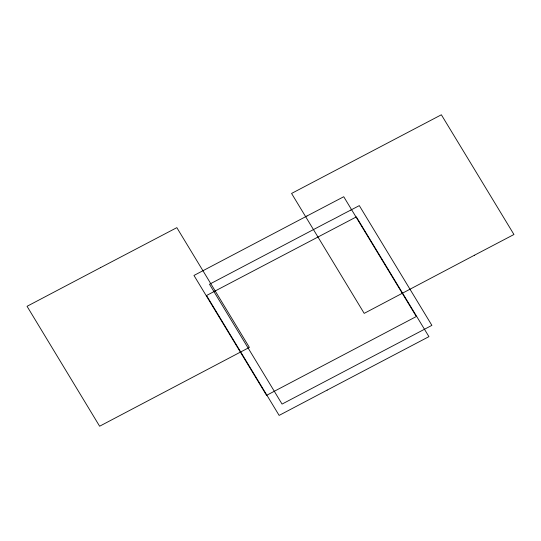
<?xml version="1.0" encoding="UTF-8"?>
<svg xmlns="http://www.w3.org/2000/svg" width="541" height="541" viewBox="0 0 541 541"><rect width="100%" height="100%" fill="white"/><g stroke="black" fill="none" stroke-linecap="round" stroke-linejoin="round"><path stroke-width="0.81" d="M327.177 390.102L279.136 415.4L264.968 392.036A205.654 18.421 62.3 0 0 260.214 384.164L206.534 295.508L356.357 216.894L428.939 336.644L327.177 390.102M350.818 210.064L342.318 214.446A207.514 116.092 -31.2 0 1 333.858 218.956A252.207 141.106 -31.2 0 1 328.177 221.851L209.489 284.248L275.775 393.699A161.603 14.472 62.3 0 0 280.495 401.49L282.071 404.073L431.887 325.364L359.305 205.621L350.818 210.064M474.369 255.264L364.201 313.367L291.572 193.448L441.355 114.78L472.895 166.763A431.082 38.709 62.3 0 1 477.622 174.56L513.95 234.503L474.369 255.264M100.511 267.646L27.05 306.301L99.625 426.22L249.387 347.396L176.839 227.646L100.511 267.646M306.984 215.994L193.962 275.457L266.564 395.349L416.333 316.526L343.738 196.735L306.984 215.994"/></g></svg>
